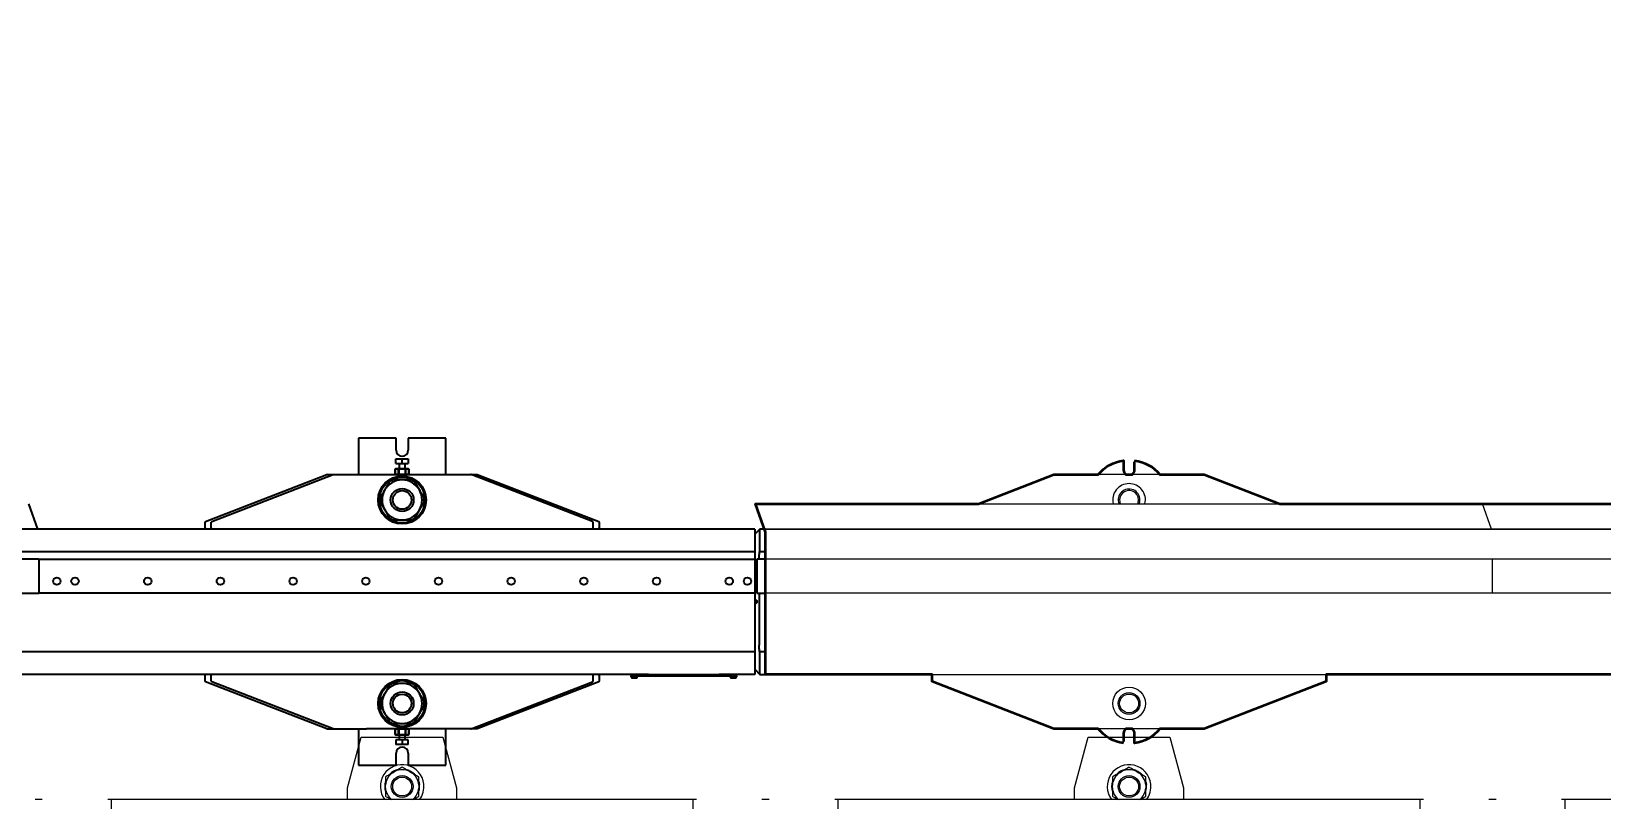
# Model space of a CAD drawing. Extents: x 28911 to 70911, y -59 to 29641.
# Drawn here: x 45763 to 47923, y 22993 to 24050 of the extents above; entities that cross this region are included whole.
import ezdxf

# ---------------------------------------------------------------- set-up
doc = ezdxf.new("R2010")
doc.units = 0
doc.header["$LTSCALE"] = 300
doc.header["$MEASUREMENT"] = 0
doc.linetypes.add('CONTINUA', pattern=[0])
doc.linetypes.add('HIDDEN', pattern=[0.375, 0.25, -0.125])
for name, color, linetype, lineweight in [('22 CONTINUA 0.18', 3, 'Continuous', 18), ('23 CONTINUA 0.35', 4, 'Continuous', 35), ('31 NASCOSTA 0.18', 3, 'HIDDEN', 18)]:
    doc.layers.add(name, color=color, linetype=linetype, lineweight=lineweight)
doc.styles.get("Standard").update_dxf_attribs({"font": 'STANDARD'})
doc.dimstyles.new('sc1a100', dxfattribs={"dimscale": 100, "dimtxt": 3, "dimasz": 3, "dimexe": 0, "dimexo": 0, "dimgap": 1, "dimtad": 1, "dimzin": 12, "dimdsep": 46, "dimtxsty": 'Standard', "dimblk": 'CLOSEDBLANK', "dimcen": 1, "dimclrd": 253, "dimclre": 253, "dimclrt": 2, "dimadec": 0, "dimazin": 3, "dimtfac": 1, "dimtmove": 0, "dimatfit": 1, "dimldrblk": 'CLOSEDBLANK', "dimfxl": 1, "dimtolj": 1, "dimtzin": 0, "dimarcsym": 0})

# ---------------------------------------------------------------- blocks, each defined once
blk = doc.blocks.new('A$C6208cbae')
at = {"layer": '22 CONTINUA 0.18', "color": 7, "linetype": 'CONTINUA'}
for p, q in [((5492.5, 193.9), (5491.9, 194.4)), ((5508.1, 194.4), (5507.5, 193.9)), ((5396.6, 174.9), (5229.6, 110.2)), ((5405.3, 175), (5396.9, 175)), ((5405.3, 175), (5454.4, 175)), ((5454.4, 175), (5455.7, 175)), ((5455.7, 175), (5544.3, 175)), ((5492.5, 181), (5492.5, 192.4)), ((5507.5, 192.4), (5507.5, 181)), ((5544.3, 175), (5545.6, 175)), ((5545.6, 175), (5594.7, 175)), ((5603.1, 175), (5594.7, 175)), ((5770.4, 110.2), (5603.4, 174.9)), ((5229, 101), (5229, 109.3)), ((5771, 101), (5771, 109.3)), ((6000, 100), (0, 100)), ((6000, 100), (6000, -100)), ((3000, -11.7), (6000, -11.7)), ((5000, -11.7), (5000, -58.3)), ((3000, -58.3), (6000, -58.3)), ((0, -100), (6000, -100)), ((6000, -100), (0, -100)), ((5001.5, -100), (5013.8, -134.7)), ((6000, -95.7), (6013.8, -134.7)), ((6013.8, -134.7), (2986.2, -134.7)), ((5292.7, -134.7), (5396.6, -174.9)), ((5603.4, -174.9), (5707.3, -134.7)), ((5396.9, -175), (5405.3, -175)), ((5405.3, -175), (5454.4, -175)), ((5454.4, -175), (5455.7, -175)), ((5455.7, -175), (5544.3, -175)), ((5491.9, -194.4), (5492.5, -193.9)), ((5492.5, -192.4), (5492.5, -181)), ((5507.5, -181), (5507.5, -192.4)), ((5507.5, -193.9), (5508.1, -194.4)), ((5544.3, -175), (5545.6, -175)), ((5545.6, -175), (5594.7, -175)), ((5594.7, -175), (5603.1, -175))]:
    blk.add_line(p, q, dxfattribs=at)
for radius in [22.5, 15, 13]:
    blk.add_circle((5500, 140), radius, dxfattribs=at)
for centre, radius, start, end in [((5500, 140), 55, 98.4409, 140.4788), ((5500, 140), 55, 39.5212, 81.5591), ((5396.9, 174.2), 0.83, 90.0509, 111.2656), ((5500, 181), 7.5, 180, 233.1301), ((5500, 181), 7.5, 306.8699, 0), ((5603.1, 174.2), 0.83, 68.7344, 89.9491), ((5230, 109.3), 0.998, 113.1168, 181.4669), ((5770, 109.3), 0.998, 358.5331, 66.8832), ((5230, 101), 0.957, 177.3247, 267.0479), ((5770, 101), 0.957, 272.9521, 2.6753), ((5500, -140), 22.5, 166.3756, 270), ((5500, -140), 15, 180, 20.6913), ((5500, -140), 15, 159.3087, 180), ((5500, -140), 13, 155.94, 180), ((5500, -140), 13, 180, 24.06), ((5500, -140), 22.5, 270, 13.6244), ((5396.9, -174.2), 0.83, 248.7344, 269.9491), ((5500, -140), 55, 219.5212, 261.5591), ((5500, -181), 7.5, 126.8699, 180), ((5500, -181), 7.5, 0, 53.1301), ((5500, -140), 55, 278.4409, 320.4788), ((5603.1, -174.2), 0.83, 270.0509, 291.2656)]:
    blk.add_arc(centre, radius, start, end, dxfattribs=at)
for points, knots in [([(5492.5, 192.4), (5492.5, 192.6), (5492.5, 193), (5492.5, 193.5), (5492.5, 193.8), (5492.5, 193.9), (5492.5, 193.9)], [0, 0, 0, 0, 0.250602, 0.500291, 0.750045, 1, 1, 1, 1]), ([(5507.5, 193.9), (5507.5, 193.9), (5507.5, 193.8), (5507.5, 193.5), (5507.5, 193), (5507.5, 192.6), (5507.5, 192.4)], [0, 0, 0, 0, 0.250508, 0.500159, 0.749962, 1, 1, 1, 1]), ([(5492.5, -193.9), (5492.5, -193.9), (5492.5, -193.8), (5492.5, -193.5), (5492.5, -193), (5492.5, -192.6), (5492.5, -192.4)], [0, 0, 0, 0, 0.2505077, 0.5001592, 0.7499619, 1, 1, 1, 1]), ([(5507.5, -192.4), (5507.5, -192.6), (5507.5, -193), (5507.5, -193.5), (5507.5, -193.8), (5507.5, -193.9), (5507.5, -193.9)], [0, 0, 0, 0, 0.250602, 0.500291, 0.750045, 1, 1, 1, 1])]:
    blk.add_open_spline(points, degree=3, knots=knots, dxfattribs=at)
at = {"layer": '23 CONTINUA 0.35', "color": 7, "linetype": 'CONTINUA'}
for points in [[(4507.5, 194.5, -0.188235), (4542.4, 175), (4544.3, 175), (4545.6, 175), (4594.7, 175), (4603.3, 175), (4771, 110), (4771, 100), (5229, 100), (5229, 110), (5396.7, 175), (5405.3, 175), (5454.4, 175), (5457.6, 175, -0.188235), (5492.5, 194.5), (5492.5, 181, 0.236068), (5495.5, 175), (5504.5, 175, 0.236068), (5507.5, 181), (5507.5, 192.4)], [(5507.5, 194.5, -0.188235), (5542.4, 175), (5544.3, 175), (5545.6, 175), (5594.7, 175), (5603.3, 175), (5771, 110), (5771, 100), (6000, 100), (6000, -95.7), (6013.8, -134.7), (5707.3, -134.7), (5603.3, -175), (5594.7, -175), (5545.6, -175), (5542.4, -175, -0.188235), (5507.5, -194.5), (5507.5, -181, 0.236068), (5504.5, -175), (5495.5, -175, 0.236068), (5492.5, -181), (5492.5, -192.4)], [(5492.5, -194.5, -0.188235), (5457.6, -175), (5455.7, -175), (5454.4, -175), (5405.3, -175), (5396.7, -175), (5292.7, -134.7), (4707.3, -134.7), (4603.3, -175), (4594.7, -175), (4545.6, -175), (4542.4, -175, -0.188235), (4507.5, -194.5), (4507.5, -181, 0.236068), (4504.5, -175), (4495.5, -175, 0.236068), (4492.5, -181), (4492.5, -192.4)]]:
    blk.add_lwpolyline(points, format="xyb", dxfattribs=at)
blk = doc.blocks.new('_ClosedBlank')
at = {"color": 0, "linetype": 'ByBlock', "lineweight": -2}
for p, q in [((-1, 0.1667), (0, 0)), ((-1, 0.1667), (-1, -0.1667)), ((0, 0), (-1, -0.1667))]:
    blk.add_line(p, q, dxfattribs=at)
blk = doc.blocks.new('*D77')
at = {"layer": '23 CONTINUA 0.35', "color": 253, "lineweight": -2, "transparency": 16777216}
for p, q in [((37772.7, 23323.3), (37772.7, 26958.2)), ((38072.7, 26958.2), (58472.7, 26958.2)), ((58772.7, 23323.3), (58772.7, 26958.2))]:
    blk.add_line(p, q, dxfattribs=at)
at = {"layer": 'DEFPOINTS', "color": 0, "transparency": 16777216}
for p in [(58772.7, 26958.2), (37772.7, 23323.3), (58772.7, 23323.3)]:
    blk.add_point(p, dxfattribs=at)
at = {"layer": '23 CONTINUA 0.35', "color": 253, "lineweight": -2, "transparency": 16777216, "xscale": 300, "yscale": 300, "zscale": 300, "rotation": 180}
blk.add_blockref('_ClosedBlank', (37772.7, 26958.2), dxfattribs=at)
at = {"layer": '23 CONTINUA 0.35', "color": 253, "lineweight": -2, "transparency": 16777216, "xscale": 300, "yscale": 300, "zscale": 300}
blk.add_blockref('_ClosedBlank', (58772.7, 26958.2), dxfattribs=at)
at = {"layer": '23 CONTINUA 0.35', "color": 2, "transparency": 16777216, "insert": (48272.7, 27208.2), "char_height": 300, "attachment_point": 5}
blk.add_mtext('\\A1;21000', dxfattribs=at)
blk = doc.blocks.new('A$C46c43aaa')
at = {"layer": '31 NASCOSTA 0.18', "color": 7, "linetype": 'CONTINUA'}
for p, q in [((-3575, 1746), (-3556.2, 1816)), ((-3556.2, 1816), (-3443.8, 1816)), ((-3443.8, 1816), (-3425, 1746)), ((-2575, 1746), (-2556.2, 1816)), ((-2556.2, 1816), (-2443.8, 1816)), ((-2443.8, 1816), (-2425, 1746)), ((-3523, 1745.9), (-3523, 1750.1)), ((-3513.3, 1766.9), (-3509.7, 1769)), ((-3490.3, 1769), (-3486.7, 1766.9)), ((-3477, 1750.1), (-3477, 1745.9)), ((-2523, 1745.9), (-2523, 1750.1)), ((-2513.3, 1766.9), (-2509.7, 1769)), ((-2490.3, 1769), (-2486.7, 1766.9)), ((-2477, 1750.1), (-2477, 1745.9)), ((-3995, 1730), (-4005, 1730)), ((-3900, 1730), (-3905, 1730)), ((-3100, 1730), (-3900, 1730)), ((-3900, 1700), (-3900, 1730)), ((-3575, 1730), (-3575, 1746)), ((-3482.9, 1731.1), (-3484.1, 1730)), ((-3425, 1746), (-3425, 1730)), ((-3095, 1730), (-3100, 1730)), ((-3100, 1730), (-3100, 1700)), ((-2995, 1730), (-3005, 1730)), ((-2900, 1730), (-2905, 1730)), ((-2100, 1730), (-2900, 1730)), ((-2900, 1700), (-2900, 1730)), ((-2575, 1730), (-2575, 1746)), ((-2482.9, 1731.1), (-2484.1, 1730)), ((-2425, 1746), (-2425, 1730)), ((-2095, 1730), (-2100, 1730)), ((-2100, 1730), (-2100, 1700)), ((-1995, 1730), (-2005, 1730)), ((-1900, 1730), (-1905, 1730)), ((-1100, 1730), (-1900, 1730)), ((-1900, 1700), (-1900, 1730))]:
    blk.add_line(p, q, dxfattribs=at)
at = {"layer": '31 NASCOSTA 0.18', "color": 7, "linetype": 'CONTINUA', "flags": 128}
for points in [[(-3476.8, 1754.3), (-3476.7, 1753.6), (-3476.2, 1750.7)], [(-2476.8, 1754.3), (-2476.7, 1753.6), (-2476.2, 1750.7)], [(-3515.9, 1730), (-3516.9, 1731), (-3517.1, 1731.2)], [(-2515.9, 1730), (-2516.9, 1731), (-2517.1, 1731.2)]]:
    blk.add_lwpolyline(points, dxfattribs=at)
at = {"layer": '31 NASCOSTA 0.18', "color": 7, "linetype": 'CONTINUA'}
for centre, radius in [((-3500, 1748), 15), ((-3500, 1748), 13), ((-2500, 1748), 15), ((-2500, 1748), 13)]:
    blk.add_circle(centre, radius, dxfattribs=at)
for centre, radius, start, end in [((-3500, 1748), 30, 6.4252, 216.8699), ((-3500, 1748), 24, 103.4464, 135.352), ((-3500, 1748), 24, 44.4822, 76.3361), ((-2500, 1748), 30, 6.4252, 216.8699), ((-2500, 1748), 24, 103.4464, 135.352), ((-2500, 1748), 24, 44.4822, 76.3361), ((-3500, 1748), 24, 164.8616, 195.2291), ((-3500, 1748), 23.1, 125.1716, 174.8284), ((-3500, 1748), 23.1, 65.1716, 114.8284), ((-3500, 1748), 23.1, 5.1716, 54.8284), ((-3500, 1748), 24, 344.8613, 6.4252), ((-3500, 1748), 30, 323.1301, 6.4252), ((-2500, 1748), 24, 164.8616, 195.2291), ((-2500, 1748), 23.1, 125.1716, 174.8284), ((-2500, 1748), 23.1, 65.1716, 114.8284), ((-2500, 1748), 23.1, 5.1716, 54.8284), ((-2500, 1748), 24, 344.8613, 6.4252), ((-2500, 1748), 30, 323.1301, 6.4252), ((-3500, 1748), 23.1, 185.1716, 231.2078), ((-3500, 1748), 23.1, 308.7922, 354.8284), ((-2500, 1748), 23.1, 185.1716, 231.2078), ((-2500, 1748), 23.1, 308.7922, 354.8284)]:
    blk.add_arc(centre, radius, start, end, dxfattribs=at)
for points, knots in [([(-3500, 1774.6), (-3501.6, 1773.6), (-3504.8, 1771.8), (-3508, 1769.9), (-3509.7, 1769)], [0, 0, 0, 0, 0.496994, 1, 1, 1, 1]), ([(-3490.3, 1769), (-3491.9, 1769.9), (-3495.2, 1771.8), (-3498.4, 1773.6), (-3500, 1774.6)], [0, 0, 0, 0, 0.496394, 1, 1, 1, 1]), ([(-2500, 1774.6), (-2501.6, 1773.6), (-2504.8, 1771.8), (-2508, 1769.9), (-2509.7, 1769)], [0, 0, 0, 0, 0.496994, 1, 1, 1, 1]), ([(-2490.3, 1769), (-2491.9, 1769.9), (-2495.2, 1771.8), (-2498.4, 1773.6), (-2500, 1774.6)], [0, 0, 0, 0, 0.4963935, 1, 1, 1, 1]), ([(-3513.3, 1766.9), (-3514.9, 1765.9), (-3518.2, 1764), (-3521.4, 1762.2), (-3523, 1761.3)], [0, 0, 0, 0, 0.496394, 1, 1, 1, 1]), ([(-3523, 1761.3), (-3523, 1759.5), (-3523, 1755.8), (-3523, 1752), (-3523, 1750.1)], [0, 0, 0, 0, 0.496994, 1, 1, 1, 1]), ([(-3477, 1761.3), (-3478.6, 1762.2), (-3481.8, 1764), (-3485, 1765.9), (-3486.7, 1766.9)], [0, 0, 0, 0, 0.496994, 1, 1, 1, 1]), ([(-3477, 1750.1), (-3477, 1752), (-3477, 1755.8), (-3477, 1759.4), (-3477, 1761.3)], [0, 0, 0, 0, 0.496394, 1, 1, 1, 1]), ([(-2513.3, 1766.9), (-2514.9, 1765.9), (-2518.2, 1764), (-2521.4, 1762.2), (-2523, 1761.3)], [0, 0, 0, 0, 0.496394, 1, 1, 1, 1]), ([(-2523, 1761.3), (-2523, 1759.5), (-2523, 1755.8), (-2523, 1752), (-2523, 1750.1)], [0, 0, 0, 0, 0.496994, 1, 1, 1, 1]), ([(-2477, 1761.3), (-2478.6, 1762.2), (-2481.8, 1764), (-2485, 1765.9), (-2486.7, 1766.9)], [0, 0, 0, 0, 0.496994, 1, 1, 1, 1]), ([(-2477, 1750.1), (-2477, 1752), (-2477, 1755.8), (-2477, 1759.4), (-2477, 1761.3)], [0, 0, 0, 0, 0.496394, 1, 1, 1, 1]), ([(-3523, 1745.9), (-3523, 1744), (-3523, 1740.2), (-3523, 1736.6), (-3523, 1734.7)], [0, 0, 0, 0, 0.496394, 1, 1, 1, 1]), ([(-3523, 1734.7), (-3521.4, 1733.8), (-3518.7, 1732.3), (-3516, 1730.7), (-3514.8, 1730)], [0, 0, 0, 0, 0.588288, 1, 1, 1, 1]), ([(-3485.2, 1730), (-3484.1, 1730.6), (-3481.3, 1732.2), (-3478.6, 1733.8), (-3477, 1734.7)], [0, 0, 0, 0, 0.403896, 1, 1, 1, 1]), ([(-3477, 1734.7), (-3477, 1736.5), (-3477, 1740.2), (-3477, 1744), (-3477, 1745.9)], [0, 0, 0, 0, 0.496994, 1, 1, 1, 1]), ([(-2523, 1745.9), (-2523, 1744), (-2523, 1740.2), (-2523, 1736.6), (-2523, 1734.7)], [0, 0, 0, 0, 0.496394, 1, 1, 1, 1]), ([(-2523, 1734.7), (-2521.4, 1733.8), (-2518.7, 1732.3), (-2516, 1730.7), (-2514.8, 1730)], [0, 0, 0, 0, 0.588288, 1, 1, 1, 1]), ([(-2485.2, 1730), (-2484.1, 1730.6), (-2481.3, 1732.2), (-2478.6, 1733.8), (-2477, 1734.7)], [0, 0, 0, 0, 0.403896, 1, 1, 1, 1]), ([(-2477, 1734.7), (-2477, 1736.5), (-2477, 1740.2), (-2477, 1744), (-2477, 1745.9)], [0, 0, 0, 0, 0.496994, 1, 1, 1, 1])]:
    blk.add_open_spline(points, degree=3, knots=knots, dxfattribs=at)
blk = doc.blocks.new('A$C32be2113')
at = {"color": 7, "linetype": 'Continuous', "lineweight": 25}
for p, q in [((-1560, 4287.9), (-1560, 4237.9)), ((-1508.3, 4287.9), (-1560, 4287.9)), ((-1508.3, 4271.2), (-1508.3, 4287.9)), ((-1491.8, 4287.9), (-1491.8, 4271.2)), ((-1440, 4287.9), (-1491.8, 4287.9)), ((-1440, 4237.9), (-1440, 4287.9)), ((-1508.5, 4252.9), (-1508.5, 4259.3)), ((-1508.5, 4259.3), (-1500, 4259.3)), ((-1500, 4252.9), (-1500, 4259.3)), ((-1500, 4259.3), (-1491.5, 4259.3)), ((-1491.5, 4259.3), (-1491.5, 4252.9)), ((-1770.4, 4173.1), (-1603.4, 4237.8)), ((-1761.9, 4173.1), (-1595, 4237.8)), ((-1603.1, 4237.9), (-1594.7, 4237.9)), ((-1594.7, 4237.9), (-1549, 4237.9)), ((-1549, 4237.9), (-1540.6, 4237.9)), ((-1540.6, 4237.9), (-1459.4, 4237.9)), ((-1508.5, 4245.9), (-1509.5, 4245.4)), ((-1509.5, 4245.4), (-1509.5, 4238.4)), ((-1509.5, 4245.4), (-1509.4, 4245.4)), ((-1509.5, 4238.4), (-1508.5, 4237.9)), ((-1509.5, 4238.4), (-1509.4, 4238.4)), ((-1509.4, 4245.4), (-1507.4, 4245.9)), ((-1509.4, 4238.4), (-1509.4, 4245.4)), ((-1507.4, 4237.9), (-1509.4, 4238.4)), ((-1508.5, 4252.9), (-1500, 4252.9)), ((-1507.4, 4245.9), (-1508.5, 4245.9)), ((-1507.4, 4245.9), (-1505.3, 4245.4)), ((-1500, 4245.9), (-1507.4, 4245.9)), ((-1505.3, 4238.4), (-1507.4, 4237.9)), ((-1505.3, 4245.4), (-1505.3, 4238.4)), ((-1505.3, 4245.4), (-1504.1, 4245.4)), ((-1505.3, 4238.4), (-1504.1, 4238.4)), ((-1504.1, 4252.9), (-1504.1, 4245.9)), ((-1504.1, 4245.4), (-1500, 4245.9)), ((-1504.1, 4238.4), (-1504.1, 4245.4)), ((-1500, 4237.9), (-1504.1, 4238.4)), ((-1500, 4252.9), (-1491.5, 4252.9)), ((-1500, 4245.9), (-1495.9, 4245.4)), ((-1492.6, 4245.9), (-1500, 4245.9)), ((-1495.9, 4238.4), (-1500, 4237.9)), ((-1495.9, 4245.9), (-1495.9, 4252.9)), ((-1495.9, 4245.4), (-1494.7, 4245.4)), ((-1495.9, 4245.4), (-1495.9, 4238.4)), ((-1495.9, 4238.4), (-1494.7, 4238.4)), ((-1494.7, 4245.4), (-1492.6, 4245.9)), ((-1494.7, 4238.4), (-1494.7, 4245.4)), ((-1492.6, 4237.9), (-1494.7, 4238.4)), ((-1492.6, 4245.9), (-1490.6, 4245.4)), ((-1491.5, 4245.9), (-1492.6, 4245.9)), ((-1490.6, 4238.4), (-1492.6, 4237.9)), ((-1490.6, 4245.4), (-1491.5, 4245.9)), ((-1491.5, 4237.9), (-1490.6, 4238.4)), ((-1490.6, 4238.4), (-1490.6, 4245.4)), ((-1490.6, 4245.4), (-1490.6, 4238.4)), ((-1490.6, 4245.4), (-1490.6, 4245.4)), ((-1490.6, 4238.4), (-1490.6, 4238.4)), ((-1459.4, 4237.9), (-1451, 4237.9)), ((-1451, 4237.9), (-1405.3, 4237.9)), ((-1405.3, 4237.9), (-1396.9, 4237.9)), ((-1238.1, 4173.1), (-1405, 4237.8)), ((-1396.6, 4237.8), (-1229.6, 4173.1)), ((-2013.8, 4197.6), (-2001.5, 4162.9)), ((-1771, 4163.9), (-1771, 4172.2)), ((-1762.5, 4163.9), (-1762.5, 4172.2)), ((-1237.5, 4172.2), (-1237.5, 4163.9)), ((-1229, 4172.2), (-1229, 4163.9)), ((-1015, 4162.9), (-3985, 4162.9)), ((-1015, 4162.9), (-1015, 4131.8)), ((-1008, 4162.9), (-1015, 4155.9)), ((-1008, 4131.8), (-1008, 4162.9)), ((-1000.3, 4162.9), (-1008, 4162.9)), ((-1000.3, 4131.8), (-1000.3, 4162.9)), ((-3985, 4131.8), (-1015, 4131.8)), ((-1015, 4131.8), (-1015, 4121.2)), ((-1008, 4131.8), (-1000.3, 4131.8)), ((-1000.3, 4131.8), (-1000.3, 4121.2)), ((-2000, 4121.2), (-3000, 4121.2)), ((-2000, 4121.2), (-2000, 4074.6)), ((-2000, 4121.2), (-1015, 4121.2)), ((-1015, 4121.2), (-1015, 4074.6)), ((-1012.1, 4121.2), (-1012.1, 4074.6)), ((-1009, 4121.2), (-1012.1, 4121.2)), ((-1009, 4122.9), (-1009, 4121.2)), ((-1000.3, 4121.2), (-1009, 4121.2)), ((-1000.3, 4121.2), (-1000.3, 4074.6)), ((-3000, 4074.6), (-2000, 4074.6)), ((-1015, 4074.6), (-2000, 4074.6)), ((-1015, 4074.6), (-1015, 3994)), ((-1014.2, 4064.9), (-1014.2, 4060.9)), ((-1012.1, 4074.6), (-1009, 4074.6)), ((-1009, 4074.6), (-1009, 4002.9)), ((-1009, 4074.6), (-1000.3, 4074.6)), ((-1000.3, 4074.6), (-1000.3, 3994)), ((-1015, 3994), (-3985, 3994)), ((-1015, 3994), (-1015, 3962.9)), ((-1008, 3962.9), (-1008, 3994)), ((-1000.3, 3994), (-1008, 3994)), ((-1000.3, 3962.9), (-1000.3, 3994)), ((-1175.7, 3962.9), (-3824.3, 3962.9)), ((-1771, 3953.6), (-1771, 3961.9)), ((-1762.5, 3953.6), (-1762.5, 3961.9)), ((-1237.5, 3961.9), (-1237.5, 3953.6)), ((-1229, 3961.9), (-1229, 3953.6)), ((-1185.2, 3960.9), (-1185.2, 3959.4)), ((-1185.2, 3960.9), (-1185, 3960.9)), ((-1185.2, 3959.4), (-1175.8, 3959.4)), ((-1185, 3962.9), (-1185, 3960.9)), ((-1185, 3960.9), (-1161, 3960.9)), ((-1175.8, 3959.4), (-1175.8, 3960.9)), ((-1161, 3962.9), (-1175.7, 3962.9)), ((-1161, 3962.9), (-1064, 3962.9)), ((-1161, 3960.9), (-1064, 3960.9)), ((-1049.3, 3962.9), (-1064, 3962.9)), ((-1064, 3960.9), (-1040, 3960.9)), ((-1015, 3962.9), (-1049.3, 3962.9)), ((-1049.3, 3960.9), (-1049.3, 3959.4)), ((-1049.3, 3959.4), (-1039.8, 3959.4)), ((-1040, 3960.9), (-1040, 3962.9)), ((-1040, 3960.9), (-1039.8, 3960.9)), ((-1039.8, 3959.4), (-1039.8, 3960.9)), ((-1015, 3969.9), (-1008, 3962.9)), ((-1008, 3962.9), (-1000.3, 3962.9)), ((-1603.4, 3888), (-1770.4, 3952.7)), ((-1595, 3888), (-1761.9, 3952.7)), ((-1405, 3888), (-1238.1, 3952.7)), ((-1229.6, 3952.7), (-1396.6, 3888)), ((-1603.1, 3887.9), (-1594.7, 3887.9)), ((-1594.7, 3887.9), (-1549, 3887.9)), ((-1560, 3887.9), (-1560, 3837.9)), ((-1540.6, 3887.9), (-1549, 3887.9)), ((-1459.4, 3887.9), (-1540.6, 3887.9)), ((-1508.5, 3887.9), (-1509.5, 3887.4)), ((-1509.5, 3887.4), (-1509.5, 3880.4)), ((-1509.4, 3887.4), (-1509.5, 3887.4)), ((-1509.5, 3880.4), (-1508.5, 3879.9)), ((-1509.4, 3880.4), (-1509.5, 3880.4)), ((-1509.4, 3887.4), (-1507.4, 3887.9)), ((-1509.4, 3880.4), (-1509.4, 3887.4)), ((-1507.4, 3879.9), (-1509.4, 3880.4)), ((-1508.5, 3879.9), (-1507.4, 3879.9)), ((-1500, 3872.9), (-1508.5, 3872.9)), ((-1508.5, 3872.9), (-1508.5, 3866.5)), ((-1500, 3866.5), (-1508.5, 3866.5)), ((-1507.4, 3887.9), (-1505.3, 3887.4)), ((-1505.3, 3880.4), (-1507.4, 3879.9)), ((-1507.4, 3879.9), (-1500, 3879.9)), ((-1505.3, 3887.4), (-1505.3, 3880.4)), ((-1504.1, 3887.4), (-1505.3, 3887.4)), ((-1504.1, 3880.4), (-1505.3, 3880.4)), ((-1504.1, 3887.4), (-1500, 3887.9)), ((-1504.1, 3880.4), (-1504.1, 3887.4)), ((-1500, 3879.9), (-1504.1, 3880.4)), ((-1504.1, 3879.9), (-1504.1, 3872.9)), ((-1500, 3887.9), (-1495.9, 3887.4)), ((-1495.9, 3880.4), (-1500, 3879.9)), ((-1500, 3879.9), (-1492.6, 3879.9)), ((-1491.5, 3872.9), (-1500, 3872.9)), ((-1500, 3872.9), (-1500, 3866.5)), ((-1491.5, 3866.5), (-1500, 3866.5)), ((-1495.9, 3887.4), (-1495.9, 3880.4)), ((-1494.7, 3887.4), (-1495.9, 3887.4)), ((-1494.7, 3880.4), (-1495.9, 3880.4)), ((-1495.9, 3872.9), (-1495.9, 3879.9)), ((-1494.7, 3887.4), (-1492.6, 3887.9)), ((-1494.7, 3880.4), (-1494.7, 3887.4)), ((-1492.6, 3879.9), (-1494.7, 3880.4)), ((-1492.6, 3887.9), (-1490.6, 3887.4)), ((-1490.6, 3880.4), (-1492.6, 3879.9)), ((-1492.6, 3879.9), (-1491.5, 3879.9)), ((-1490.6, 3887.4), (-1491.5, 3887.9)), ((-1491.5, 3879.9), (-1490.6, 3880.4)), ((-1491.5, 3866.5), (-1491.5, 3872.9)), ((-1490.6, 3880.4), (-1490.6, 3887.4)), ((-1490.6, 3887.4), (-1490.6, 3880.4)), ((-1490.6, 3887.4), (-1490.6, 3887.4)), ((-1490.6, 3880.4), (-1490.6, 3880.4)), ((-1451, 3887.9), (-1459.4, 3887.9)), ((-1405.3, 3887.9), (-1451, 3887.9)), ((-1440, 3837.9), (-1440, 3887.9)), ((-1396.9, 3887.9), (-1405.3, 3887.9)), ((-1508.3, 3837.9), (-1508.3, 3854.6)), ((-1491.8, 3854.6), (-1491.8, 3837.9)), ((-1560, 3837.9), (-1508.3, 3837.9)), ((-1491.8, 3837.9), (-1440, 3837.9))]:
    blk.add_line(p, q, dxfattribs=at)
for centre, radius in [((-1500, 4202.9), 33), ((-1500, 4202.9), 31.5), ((-1500, 4202.9), 15.8), ((-1500, 4202.9), 15.8), ((-1500, 4202.9), 12.8), ((-1975, 4091.2), 5.1), ((-1950, 4091.2), 5.1), ((-1850, 4091.2), 5.1), ((-1750, 4091.2), 5.1), ((-1650, 4091.2), 5.1), ((-1550, 4091.2), 5.1), ((-1450, 4091.2), 5.1), ((-1350, 4091.2), 5.1), ((-1250, 4091.2), 5.1), ((-1150, 4091.2), 5.1), ((-1050, 4091.2), 5.1), ((-1025, 4091.2), 5.1), ((-1500, 3922.9), 33), ((-1500, 3922.9), 31.5), ((-1500, 3922.9), 15.8), ((-1500, 3922.9), 15.8), ((-1500, 3922.9), 12.8)]:
    blk.add_circle(centre, radius, dxfattribs=at)
for centre, radius, start, end in [((-1500, 4271.2), 8.25, 180, 0), ((-1603.1, 4237.1), 0.83, 90.0509, 111.2656), ((-1594.7, 4237.1), 0.83, 90.0509, 111.2656), ((-1405.3, 4237.1), 0.83, 68.7344, 89.9491), ((-1396.9, 4237.1), 0.83, 68.7344, 89.9491), ((-1500, 4202.9), 27.5, 150, 210), ((-1500, 4202.9), 27.5, 90, 150), ((-1500, 4202.9), 30.4, 115.2098, 124.7902), ((-1500, 4202.9), 27.5, 30, 90), ((-1500, 4202.9), 30.4, 55.2098, 64.7902), ((-1500, 4202.9), 27.5, 330, 30), ((-1500, 4202.9), 30.4, 175.2098, 184.7902), ((-1500, 4202.9), 30.4, 355.2098, 4.7902), ((-1770, 4172.2), 0.998, 113.1168, 181.4669), ((-1761.5, 4172.2), 0.998, 113.1168, 181.4669), ((-1500, 4202.9), 27.5, 210, 270), ((-1500, 4202.9), 30.4, 235.2098, 244.7902), ((-1500, 4202.9), 27.5, 270, 330), ((-1500, 4202.9), 30.4, 295.2098, 304.7902), ((-1238.5, 4172.2), 0.998, 358.5331, 66.8832), ((-1230, 4172.2), 0.998, 358.5331, 66.8832), ((-1770, 4163.9), 0.957, 177.3247, 267.0479), ((-1761.6, 4163.9), 0.957, 177.3247, 267.0479), ((-1238.4, 4163.9), 0.957, 272.9521, 2.6753), ((-1230, 4163.9), 0.957, 272.9521, 2.6753), ((-1013.5, 4062.9), 2.1, 249.0752, 110.9248), ((-1770, 3961.9), 0.957, 92.9521, 182.6753), ((-1770, 3953.6), 0.998, 178.5331, 246.8832), ((-1761.6, 3961.9), 0.957, 92.9521, 182.6753), ((-1761.5, 3953.6), 0.998, 178.5331, 246.8832), ((-1238.4, 3961.9), 0.957, 357.3247, 87.0479), ((-1238.5, 3953.6), 0.998, 293.1168, 1.4669), ((-1230, 3961.9), 0.957, 357.3247, 87.0479), ((-1230, 3953.6), 0.998, 293.1168, 1.4669), ((-1180.5, 3964.2), 6.75, 225.3, 243.6648), ((-1180.5, 3964.2), 6.75, 296.3541, 314.7), ((-1044.5, 3964.2), 6.75, 225.3, 243.6648), ((-1044.5, 3964.2), 6.75, 296.3541, 314.7), ((-1500, 3922.9), 27.5, 150, 210), ((-1500, 3922.9), 27.5, 90, 150), ((-1500, 3922.9), 30.4, 115.2098, 124.7902), ((-1500, 3922.9), 27.5, 30, 90), ((-1500, 3922.9), 30.4, 55.2098, 64.7902), ((-1500, 3922.9), 27.5, 330, 30), ((-1500, 3922.9), 30.4, 175.2098, 184.7902), ((-1500, 3922.9), 30.4, 355.2098, 4.7902), ((-1500, 3922.9), 27.5, 210, 270), ((-1500, 3922.9), 30.4, 235.2098, 244.7902), ((-1500, 3922.9), 27.5, 270, 330), ((-1500, 3922.9), 30.4, 295.2098, 304.7902), ((-1603.1, 3888.7), 0.83, 248.7344, 269.9491), ((-1594.7, 3888.7), 0.83, 248.7344, 269.9491), ((-1405.3, 3888.7), 0.83, 270.0509, 291.2656), ((-1396.9, 3888.7), 0.83, 270.0509, 291.2656), ((-1500, 3854.6), 8.25, 0, 180)]:
    blk.add_arc(centre, radius, start, end, dxfattribs=at)
for points, knots in [([(-1523.8, 4216.7), (-1524.9, 4214.8), (-1527.1, 4211), (-1529.2, 4207.3), (-1530.3, 4205.4)], [0, 0, 0, 0, 0.496074, 1, 1, 1, 1]), ([(-1517.3, 4227.9), (-1518.4, 4226), (-1520.5, 4222.3), (-1522.7, 4218.6), (-1523.8, 4216.7)], [0, 0, 0, 0, 0.49656, 1, 1, 1, 1]), ([(-1500, 4230.4), (-1502.2, 4230.4), (-1506.5, 4230.4), (-1510.8, 4230.4), (-1512.9, 4230.4)], [0, 0, 0, 0, 0.496074, 1, 1, 1, 1]), ([(-1487.1, 4230.4), (-1489.2, 4230.4), (-1493.4, 4230.4), (-1497.8, 4230.4), (-1500, 4230.4)], [0, 0, 0, 0, 0.49656, 1, 1, 1, 1]), ([(-1476.2, 4216.7), (-1477.3, 4218.5), (-1479.5, 4222.3), (-1481.6, 4226), (-1482.7, 4227.9)], [0, 0, 0, 0, 0.496074, 1, 1, 1, 1]), ([(-1469.7, 4205.4), (-1470.8, 4207.3), (-1472.9, 4211), (-1475.1, 4214.7), (-1476.2, 4216.7)], [0, 0, 0, 0, 0.49656, 1, 1, 1, 1]), ([(-1530.3, 4200.4), (-1529.2, 4198.5), (-1527.1, 4194.8), (-1524.9, 4191.1), (-1523.8, 4189.1)], [0, 0, 0, 0, 0.49656, 1, 1, 1, 1]), ([(-1476.2, 4189.1), (-1475.1, 4191), (-1472.9, 4194.8), (-1470.8, 4198.5), (-1469.7, 4200.4)], [0, 0, 0, 0, 0.496074, 1, 1, 1, 1]), ([(-1523.8, 4189.1), (-1522.7, 4187.3), (-1520.5, 4183.5), (-1518.4, 4179.8), (-1517.3, 4177.9)], [0, 0, 0, 0, 0.4960735, 1, 1, 1, 1]), ([(-1512.9, 4175.4), (-1510.8, 4175.4), (-1506.6, 4175.4), (-1502.2, 4175.4), (-1500, 4175.4)], [0, 0, 0, 0, 0.49656, 1, 1, 1, 1]), ([(-1500, 4175.4), (-1497.8, 4175.4), (-1493.5, 4175.4), (-1489.2, 4175.4), (-1487.1, 4175.4)], [0, 0, 0, 0, 0.496074, 1, 1, 1, 1]), ([(-1482.7, 4177.9), (-1481.6, 4179.8), (-1479.5, 4183.5), (-1477.3, 4187.2), (-1476.2, 4189.1)], [0, 0, 0, 0, 0.49656, 1, 1, 1, 1]), ([(-1009, 4122.9), (-1009, 4124.4), (-1008.9, 4127.4), (-1008.3, 4130.3), (-1008, 4131.8)], [0, 0, 0, 0, 0.496914, 1, 1, 1, 1]), ([(-1014.2, 4064.9), (-1014.4, 4064.5), (-1014.7, 4063.8), (-1014.8, 4062.8), (-1014.6, 4061.8), (-1014.4, 4061.3), (-1014.2, 4060.9)], [0, 0, 0, 0, 0.323931, 0.527338, 0.730871, 1, 1, 1, 1]), ([(-1008, 3994), (-1008.3, 3995.5), (-1008.9, 3998.4), (-1009, 4001.4), (-1009, 4002.9)], [0, 0, 0, 0, 0.497066, 1, 1, 1, 1]), ([(-1183.5, 3958.1), (-1183.5, 3958.1), (-1183.4, 3958.1), (-1182.9, 3958.1), (-1182.1, 3958.1), (-1181.2, 3958.1), (-1180.1, 3958.1), (-1179.2, 3958.1), (-1178.3, 3958.1), (-1177.7, 3958.1), (-1177.5, 3958.1), (-1177.5, 3958.1), (-1177.5, 3958.1), (-1177.5, 3958.1)], [0, 0, 0, 0, 0.107332, 0.214664, 0.321997, 0.429329, 0.536661, 0.643993, 0.751325, 0.858658, 0.96599, 0.999625, 1, 1, 1, 1]), ([(-1047.5, 3958.1), (-1047.5, 3958.1), (-1047.4, 3958.1), (-1046.9, 3958.1), (-1046.1, 3958.1), (-1045.2, 3958.1), (-1044.1, 3958.1), (-1043.2, 3958.1), (-1042.3, 3958.1), (-1041.7, 3958.1), (-1041.5, 3958.1), (-1041.5, 3958.1), (-1041.5, 3958.1), (-1041.5, 3958.1)], [0, 0, 0, 0, 0.107332, 0.214664, 0.321997, 0.429329, 0.536661, 0.643993, 0.751325, 0.858658, 0.96599, 0.999625, 1, 1, 1, 1]), ([(-1523.8, 3936.7), (-1524.9, 3934.8), (-1527.1, 3931), (-1529.2, 3927.3), (-1530.3, 3925.4)], [0, 0, 0, 0, 0.496074, 1, 1, 1, 1]), ([(-1517.3, 3947.9), (-1518.4, 3946), (-1520.5, 3942.3), (-1522.7, 3938.6), (-1523.8, 3936.7)], [0, 0, 0, 0, 0.49656, 1, 1, 1, 1]), ([(-1500, 3950.4), (-1502.2, 3950.4), (-1506.5, 3950.4), (-1510.8, 3950.4), (-1512.9, 3950.4)], [0, 0, 0, 0, 0.496074, 1, 1, 1, 1]), ([(-1487.1, 3950.4), (-1489.2, 3950.4), (-1493.4, 3950.4), (-1497.8, 3950.4), (-1500, 3950.4)], [0, 0, 0, 0, 0.49656, 1, 1, 1, 1]), ([(-1476.2, 3936.7), (-1477.3, 3938.5), (-1479.5, 3942.3), (-1481.6, 3946), (-1482.7, 3947.9)], [0, 0, 0, 0, 0.496074, 1, 1, 1, 1]), ([(-1469.7, 3925.4), (-1470.8, 3927.3), (-1472.9, 3931), (-1475.1, 3934.7), (-1476.2, 3936.7)], [0, 0, 0, 0, 0.49656, 1, 1, 1, 1]), ([(-1530.3, 3920.4), (-1529.2, 3918.5), (-1527.1, 3914.8), (-1524.9, 3911.1), (-1523.8, 3909.1)], [0, 0, 0, 0, 0.49656, 1, 1, 1, 1]), ([(-1476.2, 3909.1), (-1475.1, 3911), (-1472.9, 3914.8), (-1470.8, 3918.5), (-1469.7, 3920.4)], [0, 0, 0, 0, 0.496074, 1, 1, 1, 1]), ([(-1523.8, 3909.1), (-1522.7, 3907.3), (-1520.5, 3903.5), (-1518.4, 3899.8), (-1517.3, 3897.9)], [0, 0, 0, 0, 0.496074, 1, 1, 1, 1]), ([(-1512.9, 3895.4), (-1510.8, 3895.4), (-1506.6, 3895.4), (-1502.2, 3895.4), (-1500, 3895.4)], [0, 0, 0, 0, 0.49656, 1, 1, 1, 1]), ([(-1500, 3895.4), (-1497.8, 3895.4), (-1493.5, 3895.4), (-1489.2, 3895.4), (-1487.1, 3895.4)], [0, 0, 0, 0, 0.496074, 1, 1, 1, 1]), ([(-1482.7, 3897.9), (-1481.6, 3899.8), (-1479.5, 3903.5), (-1477.3, 3907.2), (-1476.2, 3909.1)], [0, 0, 0, 0, 0.4965601, 1, 1, 1, 1])]:
    blk.add_open_spline(points, degree=3, knots=knots, dxfattribs=at)

msp = doc.modelspace()

# ---------------------------------------------------------------- block references
at = {"color": 8, "ltscale": 50}
msp.add_blockref('A$C32be2113', (47772.732, 19202.089), dxfattribs=at)
at = {"layer": '23 CONTINUA 0.35', "rotation": 180}
msp.add_blockref('A$C6208cbae', (52772.732, 23264.989), dxfattribs=at)
at = {"layer": '23 CONTINUA 0.35'}
msp.add_blockref('A$C46c43aaa', (49772.732, 21262.689), dxfattribs=at)

# ---------------------------------------------------------------- dimensions: what is measured, and where the dimension line sits
dim = msp.add_linear_dim(base=(58772.732, 26958.2), p1=(37772.732, 23323.289), p2=(58772.732, 23323.289), dimstyle='sc1a100', dxfattribs=at)
dim.commit()
dim.dimension.update_dxf_attribs({"geometry": '*D77', "text_midpoint": (48272.732, 26958.2), "dimtype": 160})

doc.saveas('drawing.dxf')
